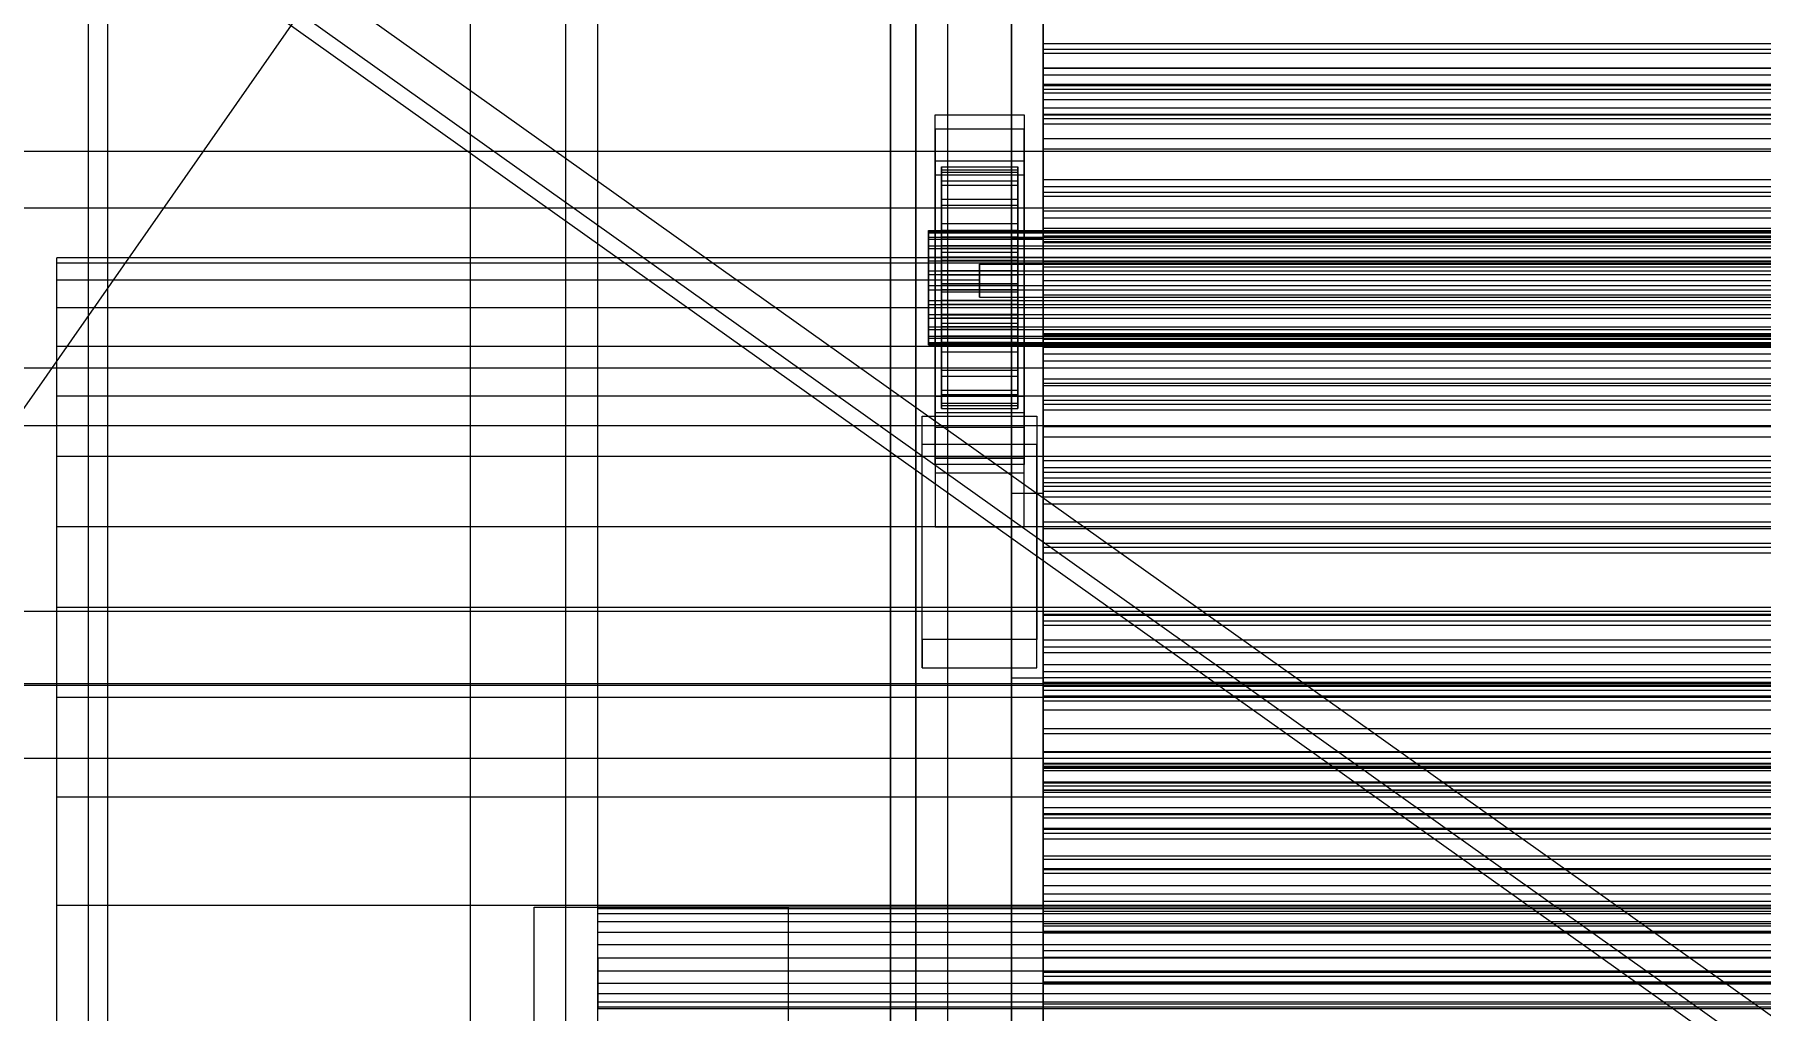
# Model space of a CAD drawing. Header units: millimetres. Extents: x -1970 to 59977, y -50268 to 6837.
# Drawn here: x -1408.5 to -1137.3, y -34018.2 to -33864.9 of the extents above; entities that cross this region are included whole.
import ezdxf

# ---------------------------------------------------------------- set-up
doc = ezdxf.new("R2010")
doc.units = ezdxf.units.MM
for name, color, linetype, lineweight in [('COTAS_O', 1, 'Continuous', 0), ('frontal_briquetadora', 7, 'Continuous', 0), ('frontal_C03', 7, 'Continuous', 0), ('frontal_secador', 7, 'Continuous', 0), ('frontal_tolva', 7, 'Continuous', 0)]:
    doc.layers.add(name, color=color, linetype=linetype, lineweight=lineweight)
doc.dimstyles.new('R19_100', dxfattribs={"dimtxt": 250, "dimasz": 150, "dimexe": 150, "dimexo": 80, "dimgap": 100, "dimtad": 1, "dimtih": 1, "dimtoh": 1, "dimdsep": 46, "dimcen": 0.09, "dimadec": 0, "dimazin": 0, "dimtfac": 1, "dimtdec": 4, "dimtofl": 0, "dimtmove": 0, "dimatfit": 3, "dimfxl": 1, "dimtolj": 1, "dimtzin": 0, "dimarcsym": 0})

# ---------------------------------------------------------------- blocks, each defined once
blk = doc.blocks.new('*D38')
at = {"layer": 'COTAS_O', "color": 0, "lineweight": -2, "transparency": 16777216}
for p, q in [((-1645, -31700), (-875, -31700)), ((-1025, -34250), (-1025, -31850)), ((-1645, -34400), (-875, -34400))]:
    blk.add_line(p, q, dxfattribs=at)
at = {"layer": 'COTAS_O', "color": 0, "transparency": 16777216}
for points in [[(-1050, -31850), (-1000, -31850), (-1025, -31700)], [(-1050, -34250), (-1000, -34250), (-1025, -34400)]]:
    blk.add_solid(points, dxfattribs=at)
at = {"layer": 'Defpoints', "color": 0, "transparency": 16777216}
for p in [(-1725, -31700), (-1025, -31700), (-1725, -34400)]:
    blk.add_point(p, dxfattribs=at)
blk = doc.blocks.new('*D39')
at = {"layer": 'COTAS_O', "color": 0, "lineweight": -2, "transparency": 16777216}
for p, q in [((-1725, -34320), (-1725, -33550)), ((1725, -34320), (1725, -33550)), ((-1575, -33700), (1575, -33700))]:
    blk.add_line(p, q, dxfattribs=at)
at = {"layer": 'COTAS_O', "color": 0, "transparency": 16777216}
for points in [[(-1575, -33675), (-1575, -33725), (-1725, -33700)], [(1575, -33675), (1575, -33725), (1725, -33700)]]:
    blk.add_solid(points, dxfattribs=at)
at = {"layer": 'Defpoints', "color": 0, "transparency": 16777216}
for p in [(1725, -33700), (-1725, -34400), (1725, -34400)]:
    blk.add_point(p, dxfattribs=at)
blk = doc.blocks.new('*D44')
at = {"layer": 'COTAS_O', "color": 0, "lineweight": -2, "transparency": 16777216}
for p, q in [((-1400, -33700), (-630, -33700)), ((-780, -35850), (-780, -33850)), ((-1400, -36000), (-630, -36000))]:
    blk.add_line(p, q, dxfattribs=at)
at = {"layer": 'COTAS_O', "color": 0, "transparency": 16777216}
for points in [[(-805, -33850), (-755, -33850), (-780, -33700)], [(-805, -35850), (-755, -35850), (-780, -36000)]]:
    blk.add_solid(points, dxfattribs=at)
at = {"layer": 'Defpoints', "color": 0, "transparency": 16777216}
for p in [(-1480, -33700), (-780, -33700), (-1480, -36000)]:
    blk.add_point(p, dxfattribs=at)
blk = doc.blocks.new('*D46')
at = {"layer": 'COTAS_O', "color": 0, "lineweight": -2, "transparency": 16777216}
for p, q in [((-1320, -33000), (-550, -33000)), ((-700, -35850), (-700, -33150)), ((-1320, -36000), (-550, -36000))]:
    blk.add_line(p, q, dxfattribs=at)
at = {"layer": 'COTAS_O', "color": 0, "transparency": 16777216}
for points in [[(-725, -33150), (-675, -33150), (-700, -33000)], [(-725, -35850), (-675, -35850), (-700, -36000)]]:
    blk.add_solid(points, dxfattribs=at)
at = {"layer": 'Defpoints', "color": 0, "transparency": 16777216}
for p in [(-1400, -33000), (-700, -33000), (-1400, -36000)]:
    blk.add_point(p, dxfattribs=at)

msp = doc.modelspace()

# ---------------------------------------------------------------- linework, layer by layer
at = {"layer": 'frontal_briquetadora'}
for p, q in [((-1405, -33900.878), (-1405, -33900)), ((-630, -33900), (-1405, -33900)), ((-1405, -33903.508), (-1405, -33900.878)), ((-630, -33900.878), (-1405, -33900.878)), ((-1260, -33903.508), (-1260, -33901)), ((-1260, -33901), (-900, -33901)), ((-1260, -33901), (-1260, -33906.194)), ((-1405, -33907.878), (-1405, -33903.508)), ((-1260, -33903.508), (-1405, -33903.508)), ((-1260, -33906.194), (-1260, -33903.508)), ((-1260, -33906.194), (-900, -33906.194)), ((-630, -33907.878), (-1405, -33907.878)), ((-1405, -33913.97), (-1405, -33907.878)), ((-1405, -33921.759), (-1405, -33913.97)), ((-630, -33913.97), (-1405, -33913.97)), ((-1405, -33931.209), (-1405, -33921.759)), ((-630, -33921.759), (-1405, -33921.759)), ((-1405, -33942.282), (-1405, -33931.209)), ((-630, -33931.209), (-1405, -33931.209)), ((-1405, -33954.93), (-1405, -33942.282)), ((-630, -33942.282), (-1405, -33942.282)), ((-1405, -33969.097), (-1405, -33954.93)), ((-630, -33954.93), (-1405, -33954.93)), ((-1405, -33984.725), (-1405, -33969.097)), ((-630, -33969.097), (-1405, -33969.097)), ((-1405, -34001.746), (-1405, -33984.725)), ((-630, -33984.725), (-1405, -33984.725)), ((-1405, -34020.086), (-1405, -34001.746)), ((-630, -34001.746), (-1405, -34001.746))]:
    msp.add_line(p, q, dxfattribs=at)
at = {"layer": 'frontal_C03'}
for p, q in [((-1274, -34875.113), (-1274, -32314.944)), ((-1270, -32314.944), (-1270, -34875.113)), ((-1270, -34879.011), (-1270, -32318.841)), ((-1274, -32441.623), (-1274, -35001.792)), ((-1270, -35001.792), (-1270, -32441.623)), ((-1250, -33867.932), (-1250, -33866.398)), ((-1250, -33866.398), (-1250, -33867.279)), ((1250, -33866.398), (-1250, -33866.398)), ((-1250, -33867.279), (-1250, -33870.24)), ((1250, -33867.279), (-1250, -33867.279)), ((-1250, -33871.297), (-1250, -33867.932)), ((1250, -33867.932), (-1250, -33867.932)), ((-1250, -33870.24), (-1250, -33874.149)), ((1250, -33870.24), (-1250, -33870.24)), ((-1250, -33875.207), (-1250, -33871.297)), ((-1250, -33871.297), (1250, -33871.297)), ((-1250, -33873.529), (-1250, -33872.731)), ((-1250, -33872.731), (-1250, -33874.113)), ((-1250, -33872.731), (1250, -33872.731)), ((-1250, -33876.451), (-1250, -33873.529)), ((-1250, -33873.529), (1250, -33873.529)), ((-1250, -33874.113), (-1250, -33877.581)), ((-1250, -33874.113), (1250, -33874.113)), ((-1250, -33874.149), (-1250, -33877.514)), ((1250, -33874.149), (-1250, -33874.149)), ((-1250, -33878.167), (-1250, -33875.207)), ((1250, -33875.207), (-1250, -33875.207)), ((-1250, -33881.3), (-1250, -33876.451)), ((-1250, -33876.451), (1250, -33876.451)), ((-1267, -33879.829), (-1267, -33877.583)), ((-1267, -33877.583), (-1253, -33877.583)), ((-1267, -33924.357), (-1267, -33877.583)), ((-1253, -33879.829), (-1267, -33879.829)), ((-1267, -33879.829), (-1267, -33926.603)), ((-1253, -33877.583), (-1253, -33879.829)), ((-1253, -33877.583), (-1253, -33924.357)), ((-1253, -33926.603), (-1253, -33879.829)), ((-1250, -33877.514), (-1250, -33879.049)), ((1250, -33877.514), (-1250, -33877.514)), ((-1250, -33877.581), (-1250, -33882.897)), ((-1250, -33877.581), (1250, -33877.581)), ((-1250, -33879.049), (-1250, -33878.167)), ((1250, -33878.167), (-1250, -33878.167)), ((1250, -33879.049), (-1250, -33879.049)), ((-1250, -33887.744), (-1250, -33881.3)), ((-1250, -33881.3), (1250, -33881.3)), ((-1500, -33883.261), (1500, -33883.261)), ((-1267, -33887.015), (-1267, -33884.769)), ((-1267, -33884.769), (-1253, -33884.769)), ((-1267, -33931.543), (-1267, -33884.769)), ((-1253, -33884.769), (-1253, -33887.015)), ((-1253, -33884.769), (-1253, -33931.543)), ((-1250, -33882.897), (-1250, -33889.699)), ((-1250, -33882.897), (1250, -33882.897)), ((-1253, -33887.015), (-1267, -33887.015)), ((-1267, -33887.015), (-1267, -33933.789)), ((-1266, -33895.717), (-1266, -33885.723)), ((-1266, -33885.723), (-1266, -33886.544)), ((-1266, -33885.723), (-1254, -33885.723)), ((-1266, -33886.197), (-1266, -33885.723)), ((-1266, -33895.941), (-1266, -33886.197)), ((-1266, -33886.197), (-1254, -33886.197)), ((-1266, -33887.932), (-1266, -33886.197)), ((-1266, -33896.106), (-1266, -33886.544)), ((-1266, -33886.544), (-1266, -33888.602)), ((-1266, -33886.544), (-1254, -33886.544)), ((-1266, -33896.763), (-1266, -33887.932)), ((-1266, -33887.932), (-1254, -33887.932)), ((-1266, -33890.811), (-1266, -33887.932)), ((-1254, -33886.544), (-1254, -33885.723)), ((-1254, -33885.723), (-1254, -33895.717)), ((-1254, -33885.723), (-1254, -33886.197)), ((-1254, -33886.197), (-1254, -33895.941)), ((-1254, -33886.197), (-1254, -33887.932)), ((-1254, -33888.602), (-1254, -33886.544)), ((-1254, -33886.544), (-1254, -33896.106)), ((-1254, -33887.932), (-1254, -33896.763)), ((-1254, -33887.932), (-1254, -33890.811)), ((-1253, -33933.789), (-1253, -33887.015)), ((-1250, -33895.344), (-1250, -33887.744)), ((-1250, -33887.744), (1250, -33887.744)), ((-1266, -33897.081), (-1266, -33888.602)), ((-1266, -33888.602), (-1266, -33891.759)), ((-1266, -33888.602), (-1254, -33888.602)), ((-1266, -33898.127), (-1266, -33890.811)), ((-1266, -33890.811), (-1254, -33890.811)), ((-1266, -33894.637), (-1266, -33890.811)), ((-1254, -33891.759), (-1254, -33888.602)), ((-1254, -33888.602), (-1254, -33897.081)), ((-1254, -33890.811), (-1254, -33898.127)), ((-1254, -33890.811), (-1254, -33894.637)), ((-1250, -33890.39), (-1250, -33888.855)), ((-1250, -33888.855), (-1250, -33889.737)), ((1250, -33888.855), (-1250, -33888.855)), ((-1250, -33889.699), (-1250, -33897.525)), ((-1250, -33889.699), (1250, -33889.699)), ((-1250, -33889.737), (-1250, -33892.697)), ((1250, -33889.737), (-1250, -33889.737)), ((-1250, -33893.755), (-1250, -33890.39)), ((1250, -33890.39), (-1250, -33890.39)), ((1500, -33892.245), (-1500, -33892.245)), ((-1266, -33898.576), (-1266, -33891.759)), ((-1266, -33891.759), (-1266, -33895.798)), ((-1266, -33891.759), (-1254, -33891.759)), ((-1254, -33895.798), (-1254, -33891.759)), ((-1254, -33891.759), (-1254, -33898.576)), ((-1250, -33892.697), (-1250, -33896.607)), ((1250, -33892.697), (-1250, -33892.697)), ((-1268, -33895.941), (-1268, -33895.717)), ((-1268, -33895.717), (-1268, -33896.106)), ((-1268, -33895.717), (1268, -33895.717)), ((-1268, -33896.763), (-1268, -33895.941)), ((-1268, -33895.941), (1268, -33895.941)), ((-1268, -33896.106), (-1268, -33897.081)), ((-1268, -33896.106), (1268, -33896.106)), ((-1266, -33899.939), (-1266, -33894.637)), ((-1266, -33894.637), (-1254, -33894.637)), ((-1266, -33899.149), (-1266, -33894.637)), ((-1266, -33896.106), (-1266, -33895.717)), ((-1254, -33895.717), (-1266, -33895.717)), ((-1266, -33895.717), (-1266, -33895.941)), ((-1266, -33900.489), (-1266, -33895.798)), ((-1266, -33895.798), (-1266, -33900.445)), ((-1266, -33895.798), (-1254, -33895.798)), ((-1254, -33895.941), (-1266, -33895.941)), ((-1266, -33895.941), (-1266, -33896.763)), ((-1266, -33897.081), (-1266, -33896.106)), ((-1254, -33896.106), (-1266, -33896.106)), ((-1254, -33894.637), (-1254, -33899.939)), ((-1254, -33894.637), (-1254, -33899.149)), ((-1254, -33895.717), (-1254, -33896.106)), ((-1254, -33895.941), (-1254, -33895.717)), ((-1254, -33900.445), (-1254, -33895.798)), ((-1254, -33895.798), (-1254, -33900.489)), ((-1254, -33896.763), (-1254, -33895.941)), ((-1254, -33896.106), (-1254, -33897.081)), ((-1250, -33897.664), (-1250, -33893.755)), ((-1250, -33893.755), (1250, -33893.755)), ((-1250, -33903.582), (-1250, -33895.344)), ((-1250, -33895.344), (1250, -33895.344)), ((-1268, -33898.127), (-1268, -33896.763)), ((-1268, -33896.763), (1268, -33896.763)), ((-1268, -33897.081), (-1268, -33898.576)), ((-1268, -33897.081), (1268, -33897.081)), ((-1268, -33899.939), (-1268, -33898.127)), ((-1268, -33898.127), (1268, -33898.127)), ((-1268, -33898.576), (-1268, -33900.489)), ((-1268, -33898.576), (1268, -33898.576)), ((-1254, -33896.763), (-1266, -33896.763)), ((-1266, -33896.763), (-1266, -33898.127)), ((-1266, -33898.576), (-1266, -33897.081)), ((-1254, -33897.081), (-1266, -33897.081)), ((-1254, -33898.127), (-1266, -33898.127)), ((-1266, -33898.127), (-1266, -33899.939)), ((-1266, -33900.489), (-1266, -33898.576)), ((-1254, -33898.576), (-1266, -33898.576)), ((-1254, -33898.127), (-1254, -33896.763)), ((-1254, -33897.081), (-1254, -33898.576)), ((-1254, -33899.939), (-1254, -33898.127)), ((-1254, -33898.576), (-1254, -33900.489)), ((-1250, -33896.607), (-1250, -33899.972)), ((1250, -33896.607), (-1250, -33896.607)), ((-1250, -33897.525), (-1250, -33905.841)), ((1250, -33897.525), (-1250, -33897.525)), ((-1250, -33900.625), (-1250, -33897.664)), ((1250, -33897.664), (-1250, -33897.664)), ((-1268, -33902.077), (-1268, -33899.939)), ((-1268, -33899.939), (1268, -33899.939)), ((-1268, -33900.489), (-1268, -33902.69)), ((-1268, -33900.489), (1268, -33900.489)), ((-1266, -33902.077), (-1266, -33899.149)), ((-1266, -33899.149), (-1254, -33899.149)), ((-1266, -33904.041), (-1266, -33899.149)), ((-1254, -33899.939), (-1266, -33899.939)), ((-1266, -33899.939), (-1266, -33902.077)), ((-1266, -33900.445), (-1266, -33902.69)), ((-1254, -33900.445), (-1266, -33900.445)), ((-1266, -33900.445), (-1266, -33905.382)), ((-1266, -33902.69), (-1266, -33900.489)), ((-1254, -33900.489), (-1266, -33900.489)), ((-1254, -33899.149), (-1254, -33902.077)), ((-1254, -33899.149), (-1254, -33904.041)), ((-1254, -33902.077), (-1254, -33899.939)), ((-1254, -33902.69), (-1254, -33900.445)), ((-1254, -33905.382), (-1254, -33900.445)), ((-1254, -33900.489), (-1254, -33902.69)), ((-1250, -33899.972), (-1250, -33901.506)), ((1250, -33899.972), (-1250, -33899.972)), ((-1250, -33901.506), (-1250, -33900.625)), ((1250, -33900.625), (-1250, -33900.625)), ((1250, -33901.506), (-1250, -33901.506)), ((-1268, -33904.394), (-1268, -33902.077)), ((-1268, -33902.077), (1268, -33902.077)), ((-1268, -33902.69), (-1268, -33905.029)), ((1268, -33902.69), (-1268, -33902.69)), ((-1268, -33906.733), (-1268, -33904.394)), ((-1268, -33904.394), (1268, -33904.394)), ((-1254, -33902.077), (-1266, -33902.077)), ((-1266, -33902.077), (-1266, -33904.394)), ((-1266, -33902.69), (-1254, -33902.69)), ((-1266, -33905.029), (-1266, -33902.69)), ((-1266, -33904.394), (-1266, -33904.041)), ((-1266, -33904.041), (-1254, -33904.041)), ((-1266, -33908.978), (-1266, -33904.041)), ((-1254, -33904.394), (-1266, -33904.394)), ((-1266, -33904.394), (-1266, -33906.733)), ((-1254, -33904.394), (-1254, -33902.077)), ((-1254, -33902.69), (-1254, -33905.029)), ((-1254, -33904.041), (-1254, -33904.394)), ((-1254, -33904.041), (-1254, -33908.978)), ((-1254, -33906.733), (-1254, -33904.394)), ((-1250, -33911.898), (-1250, -33903.582)), ((-1250, -33903.582), (1250, -33903.582)), ((-1268, -33905.029), (-1268, -33907.346)), ((-1268, -33905.029), (1268, -33905.029)), ((-1268, -33908.934), (-1268, -33906.733)), ((-1268, -33906.733), (1268, -33906.733)), ((-1266, -33907.346), (-1266, -33905.029)), ((-1266, -33905.029), (-1266, -33905.382)), ((-1254, -33905.029), (-1266, -33905.029)), ((-1266, -33905.382), (-1266, -33910.274)), ((-1266, -33905.382), (-1254, -33905.382)), ((-1266, -33906.733), (-1266, -33908.978)), ((-1254, -33906.733), (-1266, -33906.733)), ((-1266, -33906.733), (-1266, -33908.934)), ((-1254, -33905.382), (-1254, -33905.029)), ((-1254, -33905.029), (-1254, -33907.346)), ((-1254, -33910.274), (-1254, -33905.382)), ((-1254, -33908.978), (-1254, -33906.733)), ((-1254, -33908.934), (-1254, -33906.733)), ((-1250, -33905.841), (-1250, -33914.079)), ((-1250, -33905.841), (1250, -33905.841)), ((-1268, -33907.346), (-1268, -33909.484)), ((-1268, -33907.346), (1268, -33907.346)), ((-1268, -33910.847), (-1268, -33908.934)), ((-1268, -33908.934), (1268, -33908.934)), ((-1268, -33909.484), (-1268, -33911.296)), ((-1268, -33909.484), (1268, -33909.484)), ((-1266, -33909.484), (-1266, -33907.346)), ((-1266, -33907.346), (-1266, -33910.274)), ((-1254, -33907.346), (-1266, -33907.346)), ((-1266, -33908.934), (-1266, -33913.625)), ((-1254, -33908.934), (-1266, -33908.934)), ((-1266, -33908.934), (-1266, -33910.847)), ((-1266, -33908.978), (-1254, -33908.978)), ((-1266, -33913.625), (-1266, -33908.978)), ((-1266, -33911.296), (-1266, -33909.484)), ((-1266, -33909.484), (-1266, -33914.786)), ((-1254, -33909.484), (-1266, -33909.484)), ((-1254, -33910.274), (-1254, -33907.346)), ((-1254, -33907.346), (-1254, -33909.484)), ((-1254, -33913.625), (-1254, -33908.934)), ((-1254, -33910.847), (-1254, -33908.934)), ((-1254, -33908.978), (-1254, -33913.625)), ((-1254, -33914.786), (-1254, -33909.484)), ((-1254, -33909.484), (-1254, -33911.296)), ((-1268, -33912.342), (-1268, -33910.847)), ((-1268, -33910.847), (1268, -33910.847)), ((-1268, -33911.296), (-1268, -33912.66)), ((-1268, -33911.296), (1268, -33911.296)), ((-1268, -33913.317), (-1268, -33912.342)), ((-1268, -33912.342), (1268, -33912.342)), ((-1266, -33910.274), (-1266, -33914.786)), ((-1266, -33910.274), (-1254, -33910.274)), ((-1266, -33910.847), (-1266, -33917.664)), ((-1254, -33910.847), (-1266, -33910.847)), ((-1266, -33910.847), (-1266, -33912.342)), ((-1266, -33912.66), (-1266, -33911.296)), ((-1266, -33911.296), (-1266, -33918.612)), ((-1254, -33911.296), (-1266, -33911.296)), ((-1266, -33912.342), (-1266, -33920.821)), ((-1254, -33912.342), (-1266, -33912.342)), ((-1266, -33912.342), (-1266, -33913.317)), ((-1254, -33914.786), (-1254, -33910.274)), ((-1254, -33917.664), (-1254, -33910.847)), ((-1254, -33912.342), (-1254, -33910.847)), ((-1254, -33918.612), (-1254, -33911.296)), ((-1254, -33911.296), (-1254, -33912.66)), ((-1254, -33920.821), (-1254, -33912.342)), ((-1254, -33913.317), (-1254, -33912.342)), ((-1250, -33912.848), (-1250, -33911.313)), ((-1250, -33911.313), (-1250, -33912.194)), ((1250, -33911.313), (-1250, -33911.313)), ((-1250, -33919.724), (-1250, -33911.898)), ((-1250, -33911.898), (1250, -33911.898)), ((-1250, -33912.194), (-1250, -33915.155)), ((1250, -33912.194), (-1250, -33912.194)), ((-1268, -33912.66), (-1268, -33913.482)), ((-1268, -33912.66), (1268, -33912.66)), ((-1268, -33913.706), (-1268, -33913.317)), ((-1268, -33913.317), (1268, -33913.317)), ((-1268, -33913.482), (-1268, -33913.706)), ((-1268, -33913.482), (1268, -33913.482)), ((-1268, -33913.706), (1268, -33913.706)), ((-1266, -33913.482), (-1266, -33912.66)), ((-1266, -33912.66), (-1266, -33921.491)), ((-1254, -33912.66), (-1266, -33912.66)), ((-1266, -33913.317), (-1266, -33922.879)), ((-1254, -33913.317), (-1266, -33913.317)), ((-1266, -33913.317), (-1266, -33913.706)), ((-1266, -33913.706), (-1266, -33913.482)), ((-1266, -33913.482), (-1266, -33923.226)), ((-1254, -33913.482), (-1266, -33913.482)), ((-1266, -33913.625), (-1254, -33913.625)), ((-1266, -33917.664), (-1266, -33913.625)), ((-1266, -33913.706), (-1266, -33923.7)), ((-1254, -33913.706), (-1266, -33913.706)), ((-1266, -33914.786), (-1266, -33918.612)), ((-1266, -33914.786), (-1254, -33914.786)), ((-1254, -33921.491), (-1254, -33912.66)), ((-1254, -33912.66), (-1254, -33913.482)), ((-1254, -33922.879), (-1254, -33913.317)), ((-1254, -33913.706), (-1254, -33913.317)), ((-1254, -33923.226), (-1254, -33913.482)), ((-1254, -33913.482), (-1254, -33913.706)), ((-1254, -33913.625), (-1254, -33917.664)), ((-1254, -33923.7), (-1254, -33913.706)), ((-1254, -33918.612), (-1254, -33914.786)), ((-1250, -33916.212), (-1250, -33912.848)), ((1250, -33912.848), (-1250, -33912.848)), ((-1250, -33914.079), (-1250, -33921.679)), ((-1250, -33914.079), (1250, -33914.079)), ((-1250, -33915.155), (-1250, -33919.065)), ((1250, -33915.155), (-1250, -33915.155)), ((1500, -33917.367), (-1500, -33917.367)), ((-1266, -33917.664), (-1254, -33917.664)), ((-1266, -33920.821), (-1266, -33917.664)), ((-1254, -33917.664), (-1254, -33920.821)), ((-1250, -33920.122), (-1250, -33916.212)), ((-1250, -33916.212), (1250, -33916.212)), ((-1266, -33918.612), (-1266, -33921.491)), ((-1266, -33918.612), (-1254, -33918.612)), ((-1254, -33921.491), (-1254, -33918.612)), ((-1250, -33919.065), (-1250, -33922.429)), ((1250, -33919.065), (-1250, -33919.065)), ((-1250, -33926.526), (-1250, -33919.724)), ((-1250, -33919.724), (1250, -33919.724)), ((-1250, -33923.083), (-1250, -33920.122)), ((1250, -33920.122), (-1250, -33920.122)), ((-1267, -33932.514), (-1267, -33921.734)), ((-1267, -33921.734), (-1253, -33921.734)), ((-1267, -33931.479), (-1267, -33921.734)), ((-1266, -33920.821), (-1254, -33920.821)), ((-1266, -33922.879), (-1266, -33920.821)), ((-1266, -33921.491), (-1266, -33923.226)), ((-1266, -33921.491), (-1254, -33921.491)), ((-1266, -33922.879), (-1254, -33922.879)), ((-1266, -33923.7), (-1266, -33922.879)), ((-1266, -33923.226), (-1266, -33923.7)), ((-1266, -33923.226), (-1254, -33923.226)), ((-1254, -33920.821), (-1254, -33922.879)), ((-1254, -33923.226), (-1254, -33921.491)), ((-1254, -33922.879), (-1254, -33923.7)), ((-1254, -33923.7), (-1254, -33923.226)), ((-1253, -33921.734), (-1253, -33932.514)), ((-1253, -33921.734), (-1253, -33931.479)), ((-1250, -33921.679), (-1250, -33928.123)), ((-1250, -33921.679), (1250, -33921.679)), ((-1250, -33922.429), (-1250, -33923.964)), ((1250, -33922.429), (-1250, -33922.429)), ((-1250, -33923.964), (-1250, -33923.083)), ((1250, -33923.083), (-1250, -33923.083)), ((-1269, -33929.37), (-1269, -33924.878)), ((-1269, -33924.878), (-1251, -33924.878)), ((-1269, -33959.959), (-1269, -33924.878)), ((-1253, -33924.357), (-1267, -33924.357)), ((-1267, -33924.357), (-1267, -33926.603)), ((-1266, -33923.7), (-1254, -33923.7)), ((-1253, -33926.603), (-1253, -33924.357)), ((-1251, -33924.878), (-1251, -33929.37)), ((-1251, -33924.878), (-1251, -33959.959)), ((1250, -33923.964), (-1250, -33923.964)), ((-1500, -33926.351), (1500, -33926.351)), ((-1267, -33926.603), (-1253, -33926.603)), ((-1250, -33931.843), (-1250, -33926.526)), ((-1250, -33926.526), (1250, -33926.526)), ((-1250, -33928.123), (-1250, -33932.972)), ((-1250, -33928.123), (1250, -33928.123)), ((-1251, -33929.37), (-1269, -33929.37)), ((-1269, -33964.45), (-1269, -33929.37)), ((-1253, -33931.479), (-1267, -33931.479)), ((-1267, -33931.479), (-1267, -33942.258)), ((-1253, -33931.543), (-1267, -33931.543)), ((-1267, -33931.543), (-1267, -33933.789)), ((-1253, -33942.258), (-1253, -33931.479)), ((-1253, -33933.789), (-1253, -33931.543)), ((-1251, -33964.45), (-1251, -33929.37)), ((-1253, -33932.514), (-1267, -33932.514)), ((-1267, -33932.514), (-1267, -33942.258)), ((-1267, -33933.789), (-1253, -33933.789)), ((-1253, -33942.258), (-1253, -33932.514)), ((-1250, -33935.31), (-1250, -33931.843)), ((-1250, -33931.843), (1250, -33931.843)), ((-1250, -33932.972), (-1250, -33935.894)), ((-1250, -33932.972), (1250, -33932.972)), ((-1250, -33935.305), (-1250, -33933.77)), ((-1250, -33933.77), (-1250, -33934.652)), ((1250, -33933.77), (-1250, -33933.77)), ((-1250, -33934.652), (-1250, -33937.613)), ((1250, -33934.652), (-1250, -33934.652)), ((-1250, -33938.67), (-1250, -33935.305)), ((-1250, -33936.692), (-1250, -33935.31)), ((-1250, -33935.31), (1250, -33935.31)), ((-1250, -33935.894), (-1250, -33936.692)), ((-1250, -33935.894), (1250, -33935.894)), ((-1250, -33936.692), (1250, -33936.692)), ((-1250, -33937.613), (-1250, -33941.522)), ((1250, -33937.613), (-1250, -33937.613)), ((-1250, -33942.579), (-1250, -33938.67)), ((-1250, -33938.67), (1250, -33938.67)), ((-1267, -33942.258), (-1253, -33942.258)), ((-1250, -33941.522), (-1250, -33944.887)), ((1250, -33941.522), (-1250, -33941.522)), ((-1250, -33945.54), (-1250, -33942.579)), ((1250, -33942.579), (-1250, -33942.579)), ((-1250, -33944.887), (-1250, -33946.422)), ((1250, -33944.887), (-1250, -33944.887)), ((-1250, -33946.422), (-1250, -33945.54)), ((1250, -33945.54), (-1250, -33945.54)), ((1250, -33946.422), (-1250, -33946.422)), ((-1500, -33955.526), (1500, -33955.526)), ((-1250, -33957.763), (-1250, -33956.228)), ((-1250, -33956.228), (-1250, -33957.109)), ((1250, -33956.228), (-1250, -33956.228)), ((-1250, -33957.109), (-1250, -33960.07)), ((1250, -33957.109), (-1250, -33957.109)), ((-1250, -33961.128), (-1250, -33957.763)), ((1250, -33957.763), (-1250, -33957.763)), ((-1251, -33959.959), (-1269, -33959.959)), ((-1269, -33959.959), (-1269, -33964.45)), ((-1251, -33964.45), (-1251, -33959.959)), ((-1250, -33960.07), (-1250, -33963.98)), ((1250, -33960.07), (-1250, -33960.07)), ((-1250, -33965.037), (-1250, -33961.128)), ((-1250, -33961.128), (1250, -33961.128)), ((-1250, -33963.98), (-1250, -33967.345)), ((1250, -33963.98), (-1250, -33963.98)), ((-1269, -33964.45), (-1251, -33964.45)), ((-1250, -33967.998), (-1250, -33965.037)), ((1250, -33965.037), (-1250, -33965.037)), ((1500, -33966.934), (-1500, -33966.934)), ((1500, -33967.219), (-1500, -33967.219)), ((-1250, -33967.345), (-1250, -33968.879)), ((1250, -33967.345), (-1250, -33967.345)), ((-1250, -33968.879), (-1250, -33967.998)), ((1250, -33967.998), (-1250, -33967.998)), ((1250, -33968.879), (-1250, -33968.879)), ((-1500, -33978.628), (1500, -33978.628)), ((-1250, -33980.221), (-1250, -33978.686)), ((-1250, -33978.686), (-1250, -33979.567)), ((1250, -33978.686), (-1250, -33978.686)), ((-1250, -33979.567), (-1250, -33982.528)), ((1250, -33979.567), (-1250, -33979.567)), ((-1250, -33983.585), (-1250, -33980.221)), ((1250, -33980.221), (-1250, -33980.221)), ((-1250, -33982.528), (-1250, -33986.437)), ((1250, -33982.528), (-1250, -33982.528)), ((-1250, -33987.495), (-1250, -33983.585)), ((-1250, -33983.585), (1250, -33983.585)), ((-1250, -33986.437), (-1250, -33989.802)), ((1250, -33986.437), (-1250, -33986.437)), ((-1250, -33990.456), (-1250, -33987.495)), ((1250, -33987.495), (-1250, -33987.495)), ((-1250, -33989.802), (-1250, -33991.337)), ((1250, -33989.802), (-1250, -33989.802)), ((-1250, -33991.337), (-1250, -33990.456)), ((1250, -33990.456), (-1250, -33990.456)), ((1250, -33991.337), (-1250, -33991.337)), ((-1250, -34002.678), (-1250, -34001.143)), ((-1250, -34001.143), (-1250, -34002.025)), ((1250, -34001.143), (-1250, -34001.143)), ((-1250, -34002.025), (-1250, -34004.986)), ((1250, -34002.025), (-1250, -34002.025)), ((-1250, -34006.043), (-1250, -34002.678)), ((1250, -34002.678), (-1250, -34002.678)), ((-1250, -34004.986), (-1250, -34008.895)), ((1250, -34004.986), (-1250, -34004.986)), ((-1250, -34009.952), (-1250, -34006.043)), ((-1250, -34006.043), (1250, -34006.043)), ((-1250, -34008.895), (-1250, -34012.26)), ((1250, -34008.895), (-1250, -34008.895)), ((-1250, -34012.913), (-1250, -34009.952)), ((1250, -34009.952), (-1250, -34009.952)), ((-1250, -34012.26), (-1250, -34013.795)), ((1250, -34012.26), (-1250, -34012.26)), ((-1250, -34013.795), (-1250, -34012.913)), ((1250, -34012.913), (-1250, -34012.913)), ((1250, -34013.795), (-1250, -34013.795))]:
    msp.add_line(p, q, dxfattribs=at)
at = {"layer": 'frontal_secador'}
for p, q in [((-1400, -36000), (-1400, -33000)), ((-1340, -36000), (-1340, -33000)), ((-1400, -36000), (-1400, -33075)), ((-1400, -35590), (-1400, -33075)), ((-1400, -35940), (-1400, -33075)), ((-1400, -34650), (-1400, -33075)), ((-1397, -35940), (-1397, -33075)), ((-1325, -36000), (-1325, -33075)), ((-1325, -35590), (-1325, -33075)), ((-1325, -35980), (-1325, -33075)), ((-1320, -35980), (-1320, -33075)), ((-1270, -35980), (-1270, -33075)), ((-1265, -35980), (-1265, -33075)), ((-1400, -36000), (-1400, -33250)), ((-1255, -33897), (-1255, -33657)), ((-1250, -33657), (-1250, -33897)), ((-1250, -33716), (-1250, -33956)), ((-1250, -33722), (-1250, -33962)), ((-1255, -33726), (-1255, -33966)), ((-1250, -33966), (-1250, -33726)), ((-1250, -33862.349), (-1250, -33870.291)), ((-1250, -33870.291), (-1250, -33873)), ((1250, -33870.291), (-1250, -33870.291)), ((1250, -33873), (-1250, -33873)), ((-1255, -33966), (-1255, -33897)), ((-1255, -33897), (-1250, -33897)), ((-1250, -33897), (-1250, -33966)), ((-1255, -34177), (-1255, -33937)), ((-1255, -33937), (-1255, -34006)), ((-1255, -33937), (-1250, -33937)), ((-1250, -33937), (-1250, -34177)), ((-1250, -34006), (-1250, -33937)), ((-1250, -33956), (1250, -33956)), ((-1250, -33956), (-1250, -33962)), ((-1250, -33962), (1250, -33962)), ((-1250, -33962), (-1250, -33966)), ((-1250, -33962), (-1250, -33966.659)), ((-1250, -33965), (-1250, -33962)), ((-1255, -33966), (-1250, -33966)), ((-1250, -33969.659), (-1250, -33965)), ((-1250, -33965), (1250, -33965)), ((1250, -33966), (-1250, -33966)), ((-1250, -33966.659), (1250, -33966.659)), ((-1250, -33966.659), (-1250, -33969.659)), ((-1250, -33966.659), (-1250, -33971)), ((1250, -33969.659), (-1250, -33969.659)), ((-1250, -33974), (-1250, -33969.659)), ((-1250, -33971), (1250, -33971)), ((-1250, -33971), (-1250, -33974)), ((-1250, -33971), (-1250, -33974.728)), ((1250, -33974), (-1250, -33974)), ((-1250, -33977.728), (-1250, -33974)), ((-1250, -33974.728), (1250, -33974.728)), ((-1250, -33974.728), (-1250, -33977.728)), ((-1250, -33974.728), (-1250, -33977.588)), ((-1250, -33977.588), (1250, -33977.588)), ((-1250, -33977.588), (-1250, -33980.588)), ((-1250, -33977.588), (-1250, -33979.387)), ((-1250, -33979.918), (-1250, -33977.611)), ((1250, -33977.611), (-1250, -33977.611)), ((1250, -33977.728), (-1250, -33977.728)), ((-1250, -33980.588), (-1250, -33977.728)), ((-1250, -33979.387), (1250, -33979.387)), ((-1250, -33979.387), (-1250, -33982.387)), ((-1250, -33979.387), (-1250, -33980)), ((-1250, -33983.65), (-1250, -33979.918)), ((1250, -33979.918), (-1250, -33979.918)), ((-1250, -33980), (1250, -33980)), ((-1250, -33980), (-1250, -33983)), ((1250, -33980.588), (-1250, -33980.588)), ((-1250, -33982.387), (-1250, -33980.588)), ((1250, -33982.387), (-1250, -33982.387)), ((-1250, -33983), (-1250, -33982.387)), ((1250, -33983), (-1250, -33983)), ((-1250, -33983.65), (-1250, -33987.382)), ((-1250, -33983.65), (1250, -33983.65)), ((-1250, -33984), (-1250, -33996)), ((1250, -33984), (-1250, -33984)), ((-1250, -33988), (-1250, -33984)), ((-1250, -33987.382), (-1250, -33989.689)), ((1250, -33987.382), (-1250, -33987.382)), ((-1250, -34000), (-1250, -33988)), ((-1250, -33988), (1250, -33988)), ((1250, -33989.689), (-1250, -33989.689)), ((-1250, -33996.709), (-1250, -33994)), ((1250, -33994), (-1250, -33994)), ((-1250, -33994.545), (-1250, -33994)), ((-1250, -33996.144), (-1250, -33994.545)), ((1250, -33994.545), (-1250, -33994.545)), ((-1250, -33996), (-1250, -34236)), ((1250, -33996), (-1250, -33996)), ((-1250, -34002), (-1250, -33996)), ((-1250, -33996), (-1250, -34000)), ((-1250, -33998.686), (-1250, -33996.144)), ((1250, -33996.144), (-1250, -33996.144)), ((-1250, -34004.651), (-1250, -33996.709)), ((1250, -33996.709), (-1250, -33996.709)), ((-1250, -34002), (-1250, -33998.686)), ((1250, -33998.686), (-1250, -33998.686)), ((-1330, -34002), (-1290, -34002)), ((-1330, -34030), (-1330, -34002)), ((-1320, -34002.273), (-1320, -34002)), ((1320, -34002), (-1320, -34002)), ((-1290, -34030), (-1290, -34002)), ((1250, -34000), (-1250, -34000)), ((-1250, -34005.859), (-1250, -34002)), ((1250, -34002), (-1250, -34002)), ((-1250, -34002), (-1250, -34242)), ((-1250, -34006), (-1250, -34002)), ((-1320, -34003.072), (-1320, -34002.273)), ((1320, -34002.273), (-1320, -34002.273)), ((-1320, -34004.343), (-1320, -34003.072)), ((1320, -34003.072), (-1320, -34003.072)), ((-1320, -34006), (-1320, -34004.343)), ((1320, -34004.343), (-1320, -34004.343)), ((-1250, -34017.285), (-1250, -34004.651)), ((1250, -34004.651), (-1250, -34004.651)), ((-1320, -34007.929), (-1320, -34006)), ((1320, -34006), (-1320, -34006)), ((-1255, -34006), (-1255, -34246)), ((-1250, -34006), (-1255, -34006)), ((-1250, -34010), (-1250, -34005.859)), ((1250, -34005.859), (-1250, -34005.859)), ((-1250, -34246), (-1250, -34006)), ((-1250, -34006), (1250, -34006)), ((-1320, -34010), (-1320, -34007.929)), ((1320, -34007.929), (-1320, -34007.929)), ((-1320, -34010), (-1320, -34012.071)), ((-1320, -34010), (1320, -34010)), ((-1250, -34010), (-1250, -34014.141)), ((-1250, -34010), (1250, -34010)), ((-1320, -34012.071), (-1320, -34014)), ((1320, -34012.071), (-1320, -34012.071)), ((-1320, -34014), (-1320, -34015.657)), ((1320, -34014), (-1320, -34014)), ((-1250, -34014.141), (-1250, -34018)), ((1250, -34014.141), (-1250, -34014.141)), ((-1320, -34015.657), (-1320, -34016.928)), ((1320, -34015.657), (-1320, -34015.657)), ((-1320, -34016.928), (-1320, -34017.727)), ((1320, -34016.928), (-1320, -34016.928)), ((-1320, -34017.727), (-1320, -34018)), ((1320, -34017.727), (-1320, -34017.727)), ((1320, -34018), (-1320, -34018)), ((-1250, -34033.75), (-1250, -34017.285)), ((1250, -34017.285), (-1250, -34017.285)), ((-1250, -34018), (-1250, -34021.314)), ((1250, -34018), (-1250, -34018))]:
    msp.add_line(p, q, dxfattribs=at)
at = {"layer": 'frontal_tolva'}
for p, q in [((-1720.416, -34367.194), (-673.416, -32870.194)), ((-600, -34400), (-1725, -33600)), ((-604.636, -34406.52), (-1729.636, -33606.52)), ((-1725, -33606.849), (-600, -34406.849))]:
    msp.add_line(p, q, dxfattribs=at)

# ---------------------------------------------------------------- dimensions: what is measured, and where the dimension line sits
at = {"layer": 'COTAS_O'}
for p1, p2, distance, picture, middle in [((-1725, -34400), (-1725, -31700), -700, '*D38', (-1025, -33050)), ((-1400, -36000), (-1400, -33000), -700, '*D46', (-700, -34500)), ((-1725, -34400), (1725, -34400), 700, '*D39', (0, -33700)), ((-1480, -36000), (-1480, -33700), -700, '*D44', (-780, -34850))]:
    dim = msp.add_aligned_dim(p1=p1, p2=p2, distance=distance, text='<> O', dimstyle='R19_100', dxfattribs=at)
    dim.commit()
    dim.dimension.update_dxf_attribs({"geometry": picture, "text_midpoint": middle})

doc.saveas('drawing.dxf')
